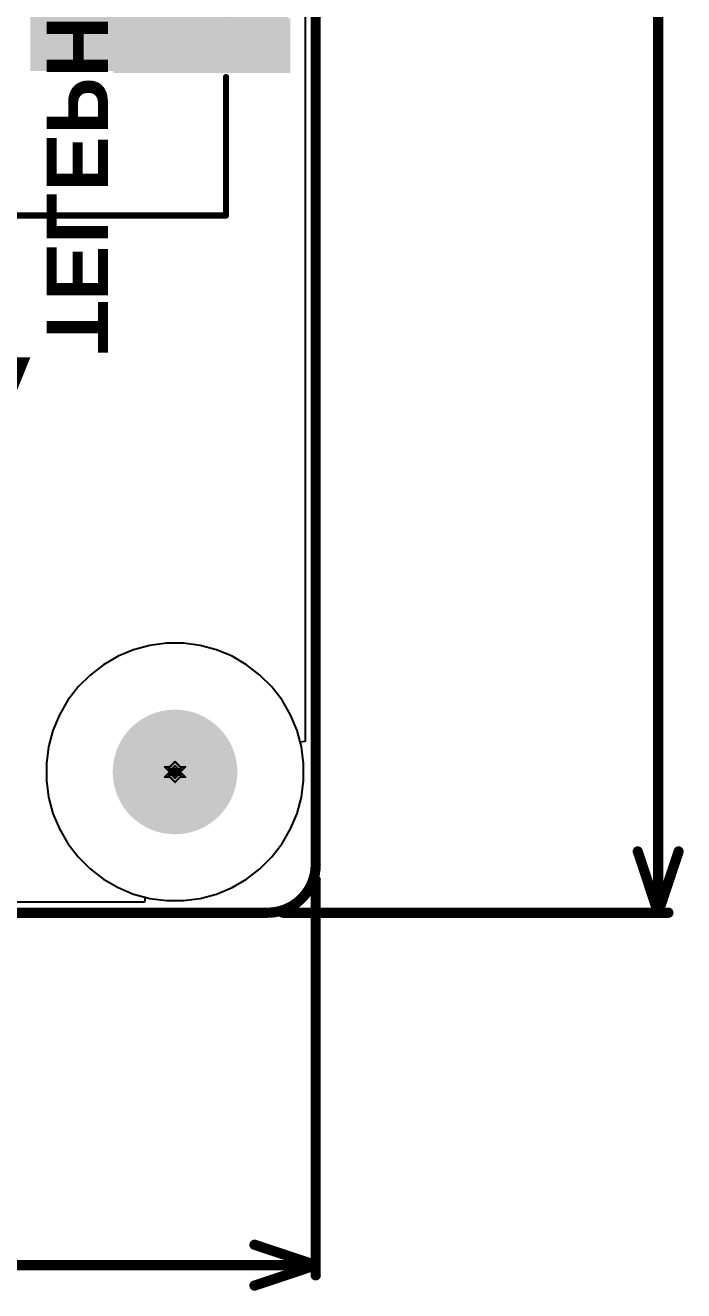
# Model space of a CAD drawing. Header units: inches. Extents: x -1 to 208, y -10 to 150.
# Drawn here: x 72.78 to 89.15, y -9.4 to 22.07 of the extents above; entities that cross this region are included whole.
import ezdxf

# ---------------------------------------------------------------- set-up
doc = ezdxf.new("R2010")
doc.units = ezdxf.units.IN
for name, color, linetype in [('Board Outline', 216, 'Continuous'), ('Bottom Layer', 5, 'Continuous'), ('Bottom Overlay', 54, 'Continuous'), ('Bottom Solder', 6, 'Continuous'), ('Dimensions', 6, 'Continuous'), ('Drill Drawing', 1, 'Continuous'), ('Multi-Layer', 9, 'Continuous'), ('Pad Holes', 156, 'Continuous'), ('Top Layer', 1, 'Continuous'), ('Top Overlay', 2, 'Continuous'), ('Top Paste', 8, 'Continuous'), ('Top Solder', 216, 'Continuous')]:
    doc.layers.add(name, color=color, linetype=linetype)
doc.styles.add('Arial Black_Bold', font='', dxfattribs={"height": 0.2})
doc.styles.add('Arial_Bold', font='', dxfattribs={"height": 0.2})
doc.styles.get('Arial Black_Bold').set_extended_font_data('Arial Black', bold=True)
doc.styles.get('Arial_Bold').set_extended_font_data('Arial', bold=True)

# ---------------------------------------------------------------- blocks, each defined once
blk = doc.blocks.new('VKMD1451K101MV_135')
at = {"layer": 'Top Layer'}
for points in [[(-2.15, 0.63), (2.15, 0.63), (2.15, -0.63), (-2.15, -0.63)], [(5.043, 0.63), (9.343, 0.63), (9.343, -0.63), (5.043, -0.63)]]:
    blk.add_hatch(color=1, dxfattribs=at).paths.add_polyline_path(points)
at = {"layer": 'Top Paste'}
for points in [[(-2.15, 0.63), (2.15, 0.63), (2.15, -0.63), (-2.15, -0.63)], [(5.043, 0.63), (9.343, 0.63), (9.343, -0.63), (5.043, -0.63)]]:
    blk.add_hatch(color=8, dxfattribs=at).paths.add_polyline_path(points)
at = {"layer": 'Top Solder'}
for points in [[(-2.201, 0.681), (2.201, 0.681), (2.201, -0.681), (-2.201, -0.681)], [(4.992, 0.681), (9.394, 0.681), (9.394, -0.681), (4.992, -0.681)]]:
    blk.add_hatch(color=216, dxfattribs=at).paths.add_polyline_path(points)
at = {"layer": 'Top Overlay'}
for points in [[(-0.605, 2.49, 0.152, 0.152, 0), (1.132, 4.226, 0.152, 0.152, 0)], [(1.132, 4.226, 0.152, 0.152, 0), (7.798, 4.226, 0.152, 0.152, 0)], [(7.798, 0.782, 0.152, 0.152, 0), (7.798, 4.226, 0.152, 0.152, 0)], [(-0.605, 0.782, 0.152, 0.152, 0), (-0.605, 2.49, 0.152, 0.152, 0)], [(-1.151, 0.786, 0.127, 0.127, 0), (-1.151, 1.37, 0.127, 0.127, 0)], [(-1.431, 1.091, 0.127, 0.127, 0), (-0.846, 1.091, 0.127, 0.127, 0)], [(-0.605, -2.49, 0.152, 0.152, 0), (-0.605, -0.782, 0.152, 0.152, 0)], [(7.798, -4.226, 0.152, 0.152, 0), (7.798, -0.782, 0.152, 0.152, 0)], [(-0.605, -2.49, 0.152, 0.152, 0), (1.132, -4.226, 0.152, 0.152, 0)], [(1.132, -4.226, 0.152, 0.152, 0), (7.798, -4.226, 0.152, 0.152, 0)]]:
    blk.add_lwpolyline(points, format="xyseb", dxfattribs=at)
for points in [[(1.094, 4.226, 0.0762, 0.0762, 1), (1.17, 4.226, 0.0762, 0.0762, 1)], [(1.094, 4.226, 0.0762, 0.0762, 1), (1.17, 4.226, 0.0762, 0.0762, 1)], [(7.76, 4.226, 0.0762, 0.0762, 1), (7.836, 4.226, 0.0762, 0.0762, 1)], [(7.76, 4.226, 0.0762, 0.0762, 1), (7.836, 4.226, 0.0762, 0.0762, 1)], [(-0.643, 2.49, 0.0762, 0.0762, 1), (-0.567, 2.49, 0.0762, 0.0762, 1)], [(-0.643, 2.49, 0.0762, 0.0762, 1), (-0.567, 2.49, 0.0762, 0.0762, 1)], [(-1.183, 1.37, 0.0635, 0.0635, 1), (-1.119, 1.37, 0.0635, 0.0635, 1)], [(-1.462, 1.091, 0.0635, 0.0635, 1), (-1.399, 1.091, 0.0635, 0.0635, 1)], [(-0.878, 1.091, 0.0635, 0.0635, 1), (-0.815, 1.091, 0.0635, 0.0635, 1)], [(-1.183, 0.786, 0.0635, 0.0635, 1), (-1.119, 0.786, 0.0635, 0.0635, 1)], [(-0.643, 0.782, 0.0762, 0.0762, 1), (-0.567, 0.782, 0.0762, 0.0762, 1)], [(7.76, 0.782, 0.0762, 0.0762, 1), (7.836, 0.782, 0.0762, 0.0762, 1)], [(-0.643, -0.782, 0.0762, 0.0762, 1), (-0.567, -0.782, 0.0762, 0.0762, 1)], [(7.76, -0.782, 0.0762, 0.0762, 1), (7.836, -0.782, 0.0762, 0.0762, 1)], [(-0.643, -2.49, 0.0762, 0.0762, 1), (-0.567, -2.49, 0.0762, 0.0762, 1)], [(-0.643, -2.49, 0.0762, 0.0762, 1), (-0.567, -2.49, 0.0762, 0.0762, 1)], [(1.094, -4.226, 0.0762, 0.0762, 1), (1.17, -4.226, 0.0762, 0.0762, 1)], [(1.094, -4.226, 0.0762, 0.0762, 1), (1.17, -4.226, 0.0762, 0.0762, 1)], [(7.76, -4.226, 0.0762, 0.0762, 1), (7.836, -4.226, 0.0762, 0.0762, 1)], [(7.76, -4.226, 0.0762, 0.0762, 1), (7.836, -4.226, 0.0762, 0.0762, 1)]]:
    blk.add_lwpolyline(points, format="xyseb", close=True, dxfattribs=at)

msp = doc.modelspace()

# ---------------------------------------------------------------- hatches: boundary and pattern name
at = {"layer": 'Bottom Solder'}
h = msp.add_hatch(color=6, dxfattribs=at)
edge = h.paths.add_edge_path()
edge.add_arc((76.5, 3.5), 0.102, 0, 360)
at = {"layer": 'Pad Holes'}
h = msp.add_hatch(color=7, dxfattribs=at)
edge = h.paths.add_edge_path()
edge.add_arc((76.5, 3.5), 1.55, 0, 360)
at = {"layer": 'Top Layer'}
msp.add_hatch(color=1, dxfattribs=at).paths.add_polyline_path([(72.898, 20.932), (79.315, 20.932), (79.315, 43.723), (72.898, 43.723)])
at = {"layer": 'Top Solder'}
h = msp.add_hatch(color=216, dxfattribs=at)
edge = h.paths.add_edge_path()
edge.add_arc((76.5, 3.5), 0.102, 0, 360)

# ---------------------------------------------------------------- linework, layer by layer
at = {"layer": 'Board Outline'}
for points in [[(80, 1.2, 0.254, 0.254, 0), (80, 73.8, 0.254, 0.254, 0)], [(80, 1.2, 0.254, 0.254, -0.414214), (78.8, 0, 0.254, 0.254, 0)], [(1.2, 0, 0.254, 0.254, 0), (78.8, 0, 0.254, 0.254, 0)]]:
    msp.add_lwpolyline(points, format="xyseb", dxfattribs=at)
for points in [[(79.937, 1.2, 0.127, 0.127, 1), (80.064, 1.2, 0.127, 0.127, 1)], [(79.937, 1.2, 0.127, 0.127, 1), (80.064, 1.2, 0.127, 0.127, 1)], [(78.736, 0, 0.127, 0.127, 1), (78.863, 0, 0.127, 0.127, 1)], [(78.736, 0, 0.127, 0.127, 1), (78.863, 0, 0.127, 0.127, 1)]]:
    msp.add_lwpolyline(points, format="xyseb", close=True, dxfattribs=at)
at = {"layer": 'Bottom Layer'}
for p, q in [((79.741, 70.741), (79.741, 4.259)), ((75.874, 6.645), (75.469, 6.537)), ((76.29, 6.7), (75.874, 6.645)), ((76.71, 6.7), (76.29, 6.7)), ((77.126, 6.645), (76.71, 6.7)), ((77.531, 6.537), (77.126, 6.645)), ((75.082, 6.376), (74.718, 6.166)), ((75.469, 6.537), (75.082, 6.376)), ((77.918, 6.376), (77.531, 6.537)), ((78.282, 6.166), (77.918, 6.376)), ((74.718, 6.166), (74.386, 5.911)), ((78.614, 5.911), (78.282, 6.166)), ((74.386, 5.911), (74.089, 5.614)), ((78.911, 5.614), (78.614, 5.911)), ((74.089, 5.614), (73.834, 5.282)), ((79.166, 5.282), (78.911, 5.614)), ((73.834, 5.282), (73.624, 4.918)), ((79.376, 4.918), (79.166, 5.282)), ((73.624, 4.918), (73.463, 4.531)), ((79.537, 4.531), (79.376, 4.918)), ((73.463, 4.531), (73.355, 4.126)), ((79.614, 4.242), (79.537, 4.531)), ((73.355, 4.126), (73.3, 3.71)), ((79.741, 4.259), (79.614, 4.242)), ((73.3, 3.71), (73.3, 3.29)), ((73.3, 3.29), (73.355, 2.874)), ((73.355, 2.874), (73.463, 2.469)), ((73.463, 2.469), (73.624, 2.082)), ((73.624, 2.082), (73.834, 1.718)), ((73.834, 1.718), (74.089, 1.386)), ((74.089, 1.386), (74.386, 1.089)), ((74.386, 1.089), (74.718, 0.834)), ((74.718, 0.834), (75.082, 0.624)), ((75.082, 0.624), (75.469, 0.463)), ((75.469, 0.463), (75.758, 0.386)), ((75.758, 0.386), (75.741, 0.259)), ((75.741, 0.259), (47.857, 0.259))]:
    msp.add_line(p, q, dxfattribs=at)
at = {"layer": 'Dimensions'}
for points in [[(88.519, 0, 0.254, 0.254, 0), (88.519, 31.736, 0.254, 0.254, 0)], [(88.011, 1.524, 0.254, 0.254, 0), (88.519, 0, 0.254, 0.254, 0)], [(88.519, 0, 0.254, 0.254, 0), (89.027, 1.524, 0.254, 0.254, 0)], [(80, -9.017, 0.254, 0.254, 0), (80, 0.819, 0.254, 0.254, 0)], [(79.181, 0, 0.254, 0.254, 0), (88.773, 0, 0.254, 0.254, 0)], [(78.476, -8.255, 0.254, 0.254, 0), (80, -8.763, 0.254, 0.254, 0)], [(44.951, -8.763, 0.254, 0.254, 0), (80, -8.763, 0.254, 0.254, 0)], [(78.476, -9.271, 0.254, 0.254, 0), (80, -8.763, 0.254, 0.254, 0)]]:
    msp.add_lwpolyline(points, format="xyseb", dxfattribs=at)
for points in [[(87.947, 1.524, 0.127, 0.127, 1), (88.074, 1.524, 0.127, 0.127, 1)], [(88.963, 1.524, 0.127, 0.127, 1), (89.09, 1.524, 0.127, 0.127, 1)], [(79.937, 0.819, 0.127, 0.127, 1), (80.064, 0.819, 0.127, 0.127, 1)], [(79.117, 0, 0.127, 0.127, 1), (79.244, 0, 0.127, 0.127, 1)], [(88.455, 0, 0.127, 0.127, 1), (88.582, 0, 0.127, 0.127, 1)], [(88.455, 0, 0.127, 0.127, 1), (88.582, 0, 0.127, 0.127, 1)], [(88.455, 0, 0.127, 0.127, 1), (88.582, 0, 0.127, 0.127, 1)], [(88.71, 0, 0.127, 0.127, 1), (88.837, 0, 0.127, 0.127, 1)], [(78.413, -8.255, 0.127, 0.127, 1), (78.54, -8.255, 0.127, 0.127, 1)], [(79.937, -8.763, 0.127, 0.127, 1), (80.064, -8.763, 0.127, 0.127, 1)], [(79.937, -8.763, 0.127, 0.127, 1), (80.064, -8.763, 0.127, 0.127, 1)], [(79.937, -8.763, 0.127, 0.127, 1), (80.064, -8.763, 0.127, 0.127, 1)], [(79.937, -9.017, 0.127, 0.127, 1), (80.064, -9.017, 0.127, 0.127, 1)], [(78.413, -9.271, 0.127, 0.127, 1), (78.54, -9.271, 0.127, 0.127, 1)]]:
    msp.add_lwpolyline(points, format="xyseb", close=True, dxfattribs=at)
at = {"layer": 'Drill Drawing'}
for points in [[(76.373, 3.627, 0.0508, 0.0508, 0), (76.5, 3.754, 0.0508, 0.0508, 0)], [(76.5, 3.754, 0.0508, 0.0508, 0), (76.627, 3.627, 0.0508, 0.0508, 0)], [(76.246, 3.627, 0.0508, 0.0508, 0), (76.373, 3.5, 0.0508, 0.0508, 0)], [(76.246, 3.627, 0.0508, 0.0508, 0), (76.373, 3.627, 0.0508, 0.0508, 0)], [(76.246, 3.373, 0.0508, 0.0508, 0), (76.373, 3.5, 0.0508, 0.0508, 0)], [(76.348, 3.576, 0.0508, 0.0508, 0), (76.424, 3.5, 0.0508, 0.0508, 0)], [(76.348, 3.576, 0.0508, 0.0508, 0), (76.424, 3.576, 0.0508, 0.0508, 0)], [(76.348, 3.424, 0.0508, 0.0508, 0), (76.424, 3.5, 0.0508, 0.0508, 0)], [(76.424, 3.576, 0.0508, 0.0508, 0), (76.5, 3.652, 0.0508, 0.0508, 0)], [(76.5, 3.652, 0.0508, 0.0508, 0), (76.576, 3.576, 0.0508, 0.0508, 0)], [(76.576, 3.576, 0.0508, 0.0508, 0), (76.652, 3.576, 0.0508, 0.0508, 0)], [(76.576, 3.5, 0.0508, 0.0508, 0), (76.652, 3.576, 0.0508, 0.0508, 0)], [(76.576, 3.5, 0.0508, 0.0508, 0), (76.652, 3.424, 0.0508, 0.0508, 0)], [(76.627, 3.627, 0.0508, 0.0508, 0), (76.754, 3.627, 0.0508, 0.0508, 0)], [(76.627, 3.5, 0.0508, 0.0508, 0), (76.754, 3.627, 0.0508, 0.0508, 0)], [(76.627, 3.5, 0.0508, 0.0508, 0), (76.754, 3.373, 0.0508, 0.0508, 0)], [(76.246, 3.373, 0.0508, 0.0508, 0), (76.373, 3.373, 0.0508, 0.0508, 0)], [(76.348, 3.424, 0.0508, 0.0508, 0), (76.424, 3.424, 0.0508, 0.0508, 0)], [(76.373, 3.373, 0.0508, 0.0508, 0), (76.5, 3.246, 0.0508, 0.0508, 0)], [(76.424, 3.424, 0.0508, 0.0508, 0), (76.5, 3.348, 0.0508, 0.0508, 0)], [(76.5, 3.348, 0.0508, 0.0508, 0), (76.576, 3.424, 0.0508, 0.0508, 0)], [(76.5, 3.246, 0.0508, 0.0508, 0), (76.627, 3.373, 0.0508, 0.0508, 0)], [(76.576, 3.424, 0.0508, 0.0508, 0), (76.652, 3.424, 0.0508, 0.0508, 0)], [(76.627, 3.373, 0.0508, 0.0508, 0), (76.754, 3.373, 0.0508, 0.0508, 0)]]:
    msp.add_lwpolyline(points, format="xyseb", dxfattribs=at)
for points in [[(76.487, 3.754, 0.0254, 0.0254, 1), (76.513, 3.754, 0.0254, 0.0254, 1)], [(76.487, 3.754, 0.0254, 0.0254, 1), (76.513, 3.754, 0.0254, 0.0254, 1)], [(76.233, 3.627, 0.0254, 0.0254, 1), (76.259, 3.627, 0.0254, 0.0254, 1)], [(76.233, 3.627, 0.0254, 0.0254, 1), (76.259, 3.627, 0.0254, 0.0254, 1)], [(76.335, 3.576, 0.0254, 0.0254, 1), (76.36, 3.576, 0.0254, 0.0254, 1)], [(76.335, 3.576, 0.0254, 0.0254, 1), (76.36, 3.576, 0.0254, 0.0254, 1)], [(76.36, 3.627, 0.0254, 0.0254, 1), (76.386, 3.627, 0.0254, 0.0254, 1)], [(76.36, 3.627, 0.0254, 0.0254, 1), (76.386, 3.627, 0.0254, 0.0254, 1)], [(76.36, 3.5, 0.0254, 0.0254, 1), (76.386, 3.5, 0.0254, 0.0254, 1)], [(76.36, 3.5, 0.0254, 0.0254, 1), (76.386, 3.5, 0.0254, 0.0254, 1)], [(76.411, 3.576, 0.0254, 0.0254, 1), (76.436, 3.576, 0.0254, 0.0254, 1)], [(76.411, 3.576, 0.0254, 0.0254, 1), (76.436, 3.576, 0.0254, 0.0254, 1)], [(76.411, 3.5, 0.0254, 0.0254, 1), (76.436, 3.5, 0.0254, 0.0254, 1)], [(76.411, 3.5, 0.0254, 0.0254, 1), (76.436, 3.5, 0.0254, 0.0254, 1)], [(76.487, 3.652, 0.0254, 0.0254, 1), (76.513, 3.652, 0.0254, 0.0254, 1)], [(76.487, 3.652, 0.0254, 0.0254, 1), (76.513, 3.652, 0.0254, 0.0254, 1)], [(76.563, 3.576, 0.0254, 0.0254, 1), (76.589, 3.576, 0.0254, 0.0254, 1)], [(76.563, 3.576, 0.0254, 0.0254, 1), (76.589, 3.576, 0.0254, 0.0254, 1)], [(76.563, 3.5, 0.0254, 0.0254, 1), (76.589, 3.5, 0.0254, 0.0254, 1)], [(76.563, 3.5, 0.0254, 0.0254, 1), (76.589, 3.5, 0.0254, 0.0254, 1)], [(76.614, 3.627, 0.0254, 0.0254, 1), (76.64, 3.627, 0.0254, 0.0254, 1)], [(76.614, 3.627, 0.0254, 0.0254, 1), (76.64, 3.627, 0.0254, 0.0254, 1)], [(76.614, 3.5, 0.0254, 0.0254, 1), (76.64, 3.5, 0.0254, 0.0254, 1)], [(76.614, 3.5, 0.0254, 0.0254, 1), (76.64, 3.5, 0.0254, 0.0254, 1)], [(76.64, 3.576, 0.0254, 0.0254, 1), (76.665, 3.576, 0.0254, 0.0254, 1)], [(76.64, 3.576, 0.0254, 0.0254, 1), (76.665, 3.576, 0.0254, 0.0254, 1)], [(76.741, 3.627, 0.0254, 0.0254, 1), (76.767, 3.627, 0.0254, 0.0254, 1)], [(76.741, 3.627, 0.0254, 0.0254, 1), (76.767, 3.627, 0.0254, 0.0254, 1)], [(76.233, 3.373, 0.0254, 0.0254, 1), (76.259, 3.373, 0.0254, 0.0254, 1)], [(76.233, 3.373, 0.0254, 0.0254, 1), (76.259, 3.373, 0.0254, 0.0254, 1)], [(76.335, 3.424, 0.0254, 0.0254, 1), (76.36, 3.424, 0.0254, 0.0254, 1)], [(76.335, 3.424, 0.0254, 0.0254, 1), (76.36, 3.424, 0.0254, 0.0254, 1)], [(76.36, 3.373, 0.0254, 0.0254, 1), (76.386, 3.373, 0.0254, 0.0254, 1)], [(76.36, 3.373, 0.0254, 0.0254, 1), (76.386, 3.373, 0.0254, 0.0254, 1)], [(76.411, 3.424, 0.0254, 0.0254, 1), (76.436, 3.424, 0.0254, 0.0254, 1)], [(76.411, 3.424, 0.0254, 0.0254, 1), (76.436, 3.424, 0.0254, 0.0254, 1)], [(76.487, 3.348, 0.0254, 0.0254, 1), (76.513, 3.348, 0.0254, 0.0254, 1)], [(76.487, 3.348, 0.0254, 0.0254, 1), (76.513, 3.348, 0.0254, 0.0254, 1)], [(76.487, 3.246, 0.0254, 0.0254, 1), (76.513, 3.246, 0.0254, 0.0254, 1)], [(76.487, 3.246, 0.0254, 0.0254, 1), (76.513, 3.246, 0.0254, 0.0254, 1)], [(76.563, 3.424, 0.0254, 0.0254, 1), (76.589, 3.424, 0.0254, 0.0254, 1)], [(76.563, 3.424, 0.0254, 0.0254, 1), (76.589, 3.424, 0.0254, 0.0254, 1)], [(76.614, 3.373, 0.0254, 0.0254, 1), (76.64, 3.373, 0.0254, 0.0254, 1)], [(76.614, 3.373, 0.0254, 0.0254, 1), (76.64, 3.373, 0.0254, 0.0254, 1)], [(76.64, 3.424, 0.0254, 0.0254, 1), (76.665, 3.424, 0.0254, 0.0254, 1)], [(76.64, 3.424, 0.0254, 0.0254, 1), (76.665, 3.424, 0.0254, 0.0254, 1)], [(76.741, 3.373, 0.0254, 0.0254, 1), (76.767, 3.373, 0.0254, 0.0254, 1)], [(76.741, 3.373, 0.0254, 0.0254, 1), (76.767, 3.373, 0.0254, 0.0254, 1)]]:
    msp.add_lwpolyline(points, format="xyseb", close=True, dxfattribs=at)
at = {"layer": 'Multi-Layer'}
for p, q in [((75.874, 6.645), (75.469, 6.537)), ((76.29, 6.7), (75.874, 6.645)), ((76.5, 6.7), (76.29, 6.7)), ((76.71, 6.7), (76.5, 6.7)), ((77.126, 6.645), (76.71, 6.7)), ((77.531, 6.537), (77.126, 6.645)), ((75.082, 6.376), (74.718, 6.166)), ((75.469, 6.537), (75.082, 6.376)), ((77.918, 6.376), (77.531, 6.537)), ((78.282, 6.166), (77.918, 6.376)), ((74.718, 6.166), (74.386, 5.911)), ((78.614, 5.911), (78.282, 6.166)), ((74.386, 5.911), (74.089, 5.614)), ((78.911, 5.614), (78.614, 5.911)), ((74.089, 5.614), (73.834, 5.282)), ((79.166, 5.282), (78.911, 5.614)), ((73.834, 5.282), (73.624, 4.918)), ((79.376, 4.918), (79.166, 5.282)), ((73.624, 4.918), (73.463, 4.531)), ((79.537, 4.531), (79.376, 4.918)), ((73.463, 4.531), (73.355, 4.126)), ((79.645, 4.126), (79.537, 4.531)), ((73.355, 4.126), (73.3, 3.71)), ((79.7, 3.71), (79.645, 4.126)), ((73.3, 3.71), (73.3, 3.5)), ((73.3, 3.5), (73.3, 3.5)), ((73.3, 3.5), (73.3, 3.29)), ((79.7, 3.5), (79.7, 3.71)), ((79.7, 3.29), (79.7, 3.5)), ((73.3, 3.29), (73.355, 2.874)), ((79.645, 2.874), (79.7, 3.29)), ((73.355, 2.874), (73.463, 2.469)), ((79.537, 2.469), (79.645, 2.874)), ((73.463, 2.469), (73.624, 2.082)), ((79.376, 2.082), (79.537, 2.469)), ((73.624, 2.082), (73.834, 1.718)), ((79.166, 1.718), (79.376, 2.082)), ((73.834, 1.718), (74.089, 1.386)), ((78.911, 1.386), (79.166, 1.718)), ((74.089, 1.386), (74.386, 1.089)), ((78.614, 1.089), (78.911, 1.386)), ((74.386, 1.089), (74.718, 0.834)), ((78.282, 0.834), (78.614, 1.089)), ((74.718, 0.834), (75.082, 0.624)), ((77.918, 0.624), (78.282, 0.834)), ((75.082, 0.624), (75.469, 0.463)), ((75.469, 0.463), (75.874, 0.355)), ((75.874, 0.355), (76.29, 0.3)), ((76.71, 0.3), (77.126, 0.355)), ((77.126, 0.355), (77.531, 0.463)), ((77.531, 0.463), (77.918, 0.624)), ((76.29, 0.3), (76.5, 0.3)), ((76.5, 0.3), (76.71, 0.3))]:
    msp.add_line(p, q, dxfattribs=at)
at = {"layer": 'Top Layer'}
for p, q in [((79.741, 44.004), (79.741, 4.259)), ((75.874, 6.645), (75.469, 6.537)), ((76.29, 6.7), (75.874, 6.645)), ((76.71, 6.7), (76.29, 6.7)), ((77.126, 6.645), (76.71, 6.7)), ((77.531, 6.537), (77.126, 6.645)), ((75.082, 6.376), (74.718, 6.166)), ((75.469, 6.537), (75.082, 6.376)), ((77.918, 6.376), (77.531, 6.537)), ((78.282, 6.166), (77.918, 6.376)), ((74.718, 6.166), (74.386, 5.911)), ((78.614, 5.911), (78.282, 6.166)), ((74.386, 5.911), (74.089, 5.614)), ((78.911, 5.614), (78.614, 5.911)), ((74.089, 5.614), (73.834, 5.282)), ((79.166, 5.282), (78.911, 5.614)), ((73.834, 5.282), (73.624, 4.918)), ((79.376, 4.918), (79.166, 5.282)), ((73.624, 4.918), (73.463, 4.531)), ((79.537, 4.531), (79.376, 4.918)), ((73.463, 4.531), (73.355, 4.126)), ((79.614, 4.242), (79.537, 4.531)), ((73.355, 4.126), (73.3, 3.71)), ((79.741, 4.259), (79.614, 4.242)), ((73.3, 3.71), (73.3, 3.29)), ((73.3, 3.29), (73.355, 2.874)), ((73.355, 2.874), (73.463, 2.469)), ((73.463, 2.469), (73.624, 2.082)), ((73.624, 2.082), (73.834, 1.718)), ((73.834, 1.718), (74.089, 1.386)), ((74.089, 1.386), (74.386, 1.089)), ((74.386, 1.089), (74.718, 0.834)), ((74.718, 0.834), (75.082, 0.624)), ((75.082, 0.624), (75.469, 0.463)), ((75.469, 0.463), (75.758, 0.386)), ((75.758, 0.386), (75.741, 0.259)), ((75.741, 0.259), (48.369, 0.259))]:
    msp.add_line(p, q, dxfattribs=at)

# ---------------------------------------------------------------- block references
msp.add_blockref('VKMD1451K101MV_135', (69.972, 21.562))

# ---------------------------------------------------------------- texts
at = {"layer": 'Bottom Overlay', "style": 'Arial_Bold', "text_generation_flag": 2}
msp.add_text('TELEPHONE CIRCUIT', height=1.524, rotation=270, dxfattribs=at).set_placement((73.307, 13.906))
at = {"layer": 'Top Overlay', "style": 'Arial Black_Bold'}
msp.add_text('5V', height=1.905, rotation=360, dxfattribs=at).set_placement((69.197, 11.903))

doc.saveas('drawing.dxf')
